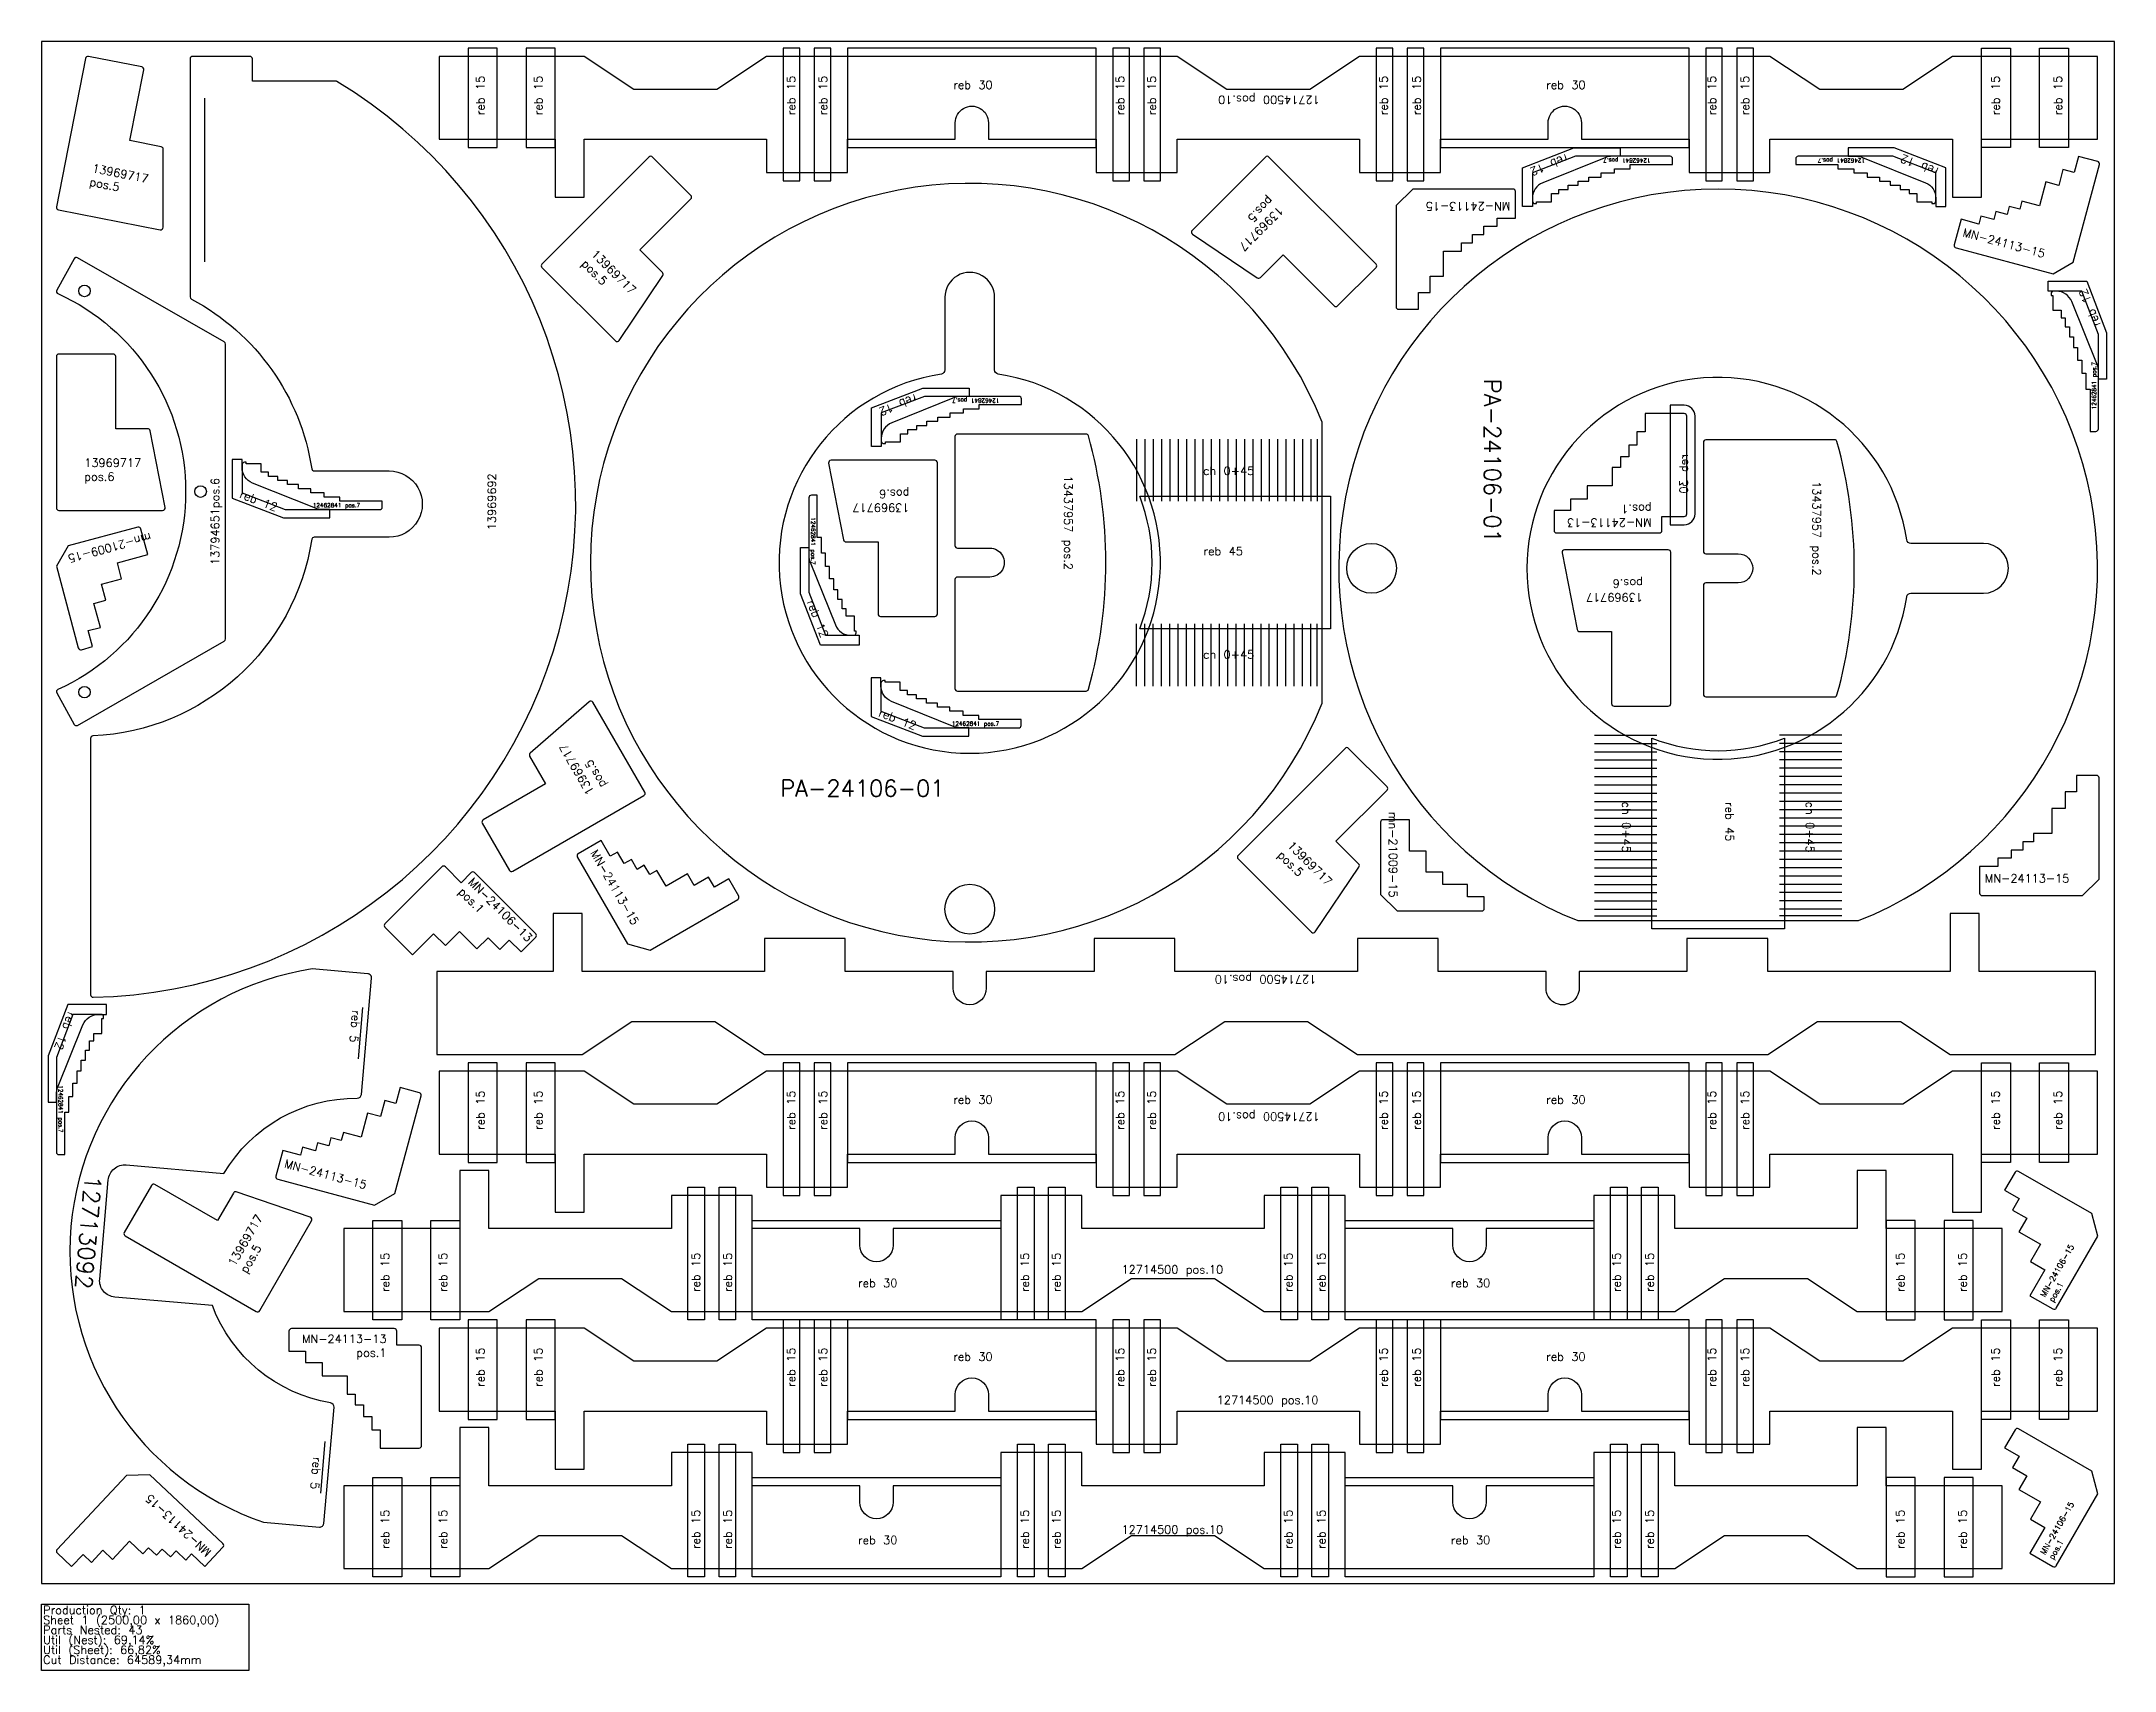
# Model space of a CAD drawing. Header units: millimetres. Extents: x 0 to 2500, y -105 to 1860.
import ezdxf

# ---------------------------------------------------------------- set-up
doc = ezdxf.new("R2010")
doc.units = ezdxf.units.MM
for name, color, linetype in [('12462841', 7, 'Continuous'), ('12714500', 7, 'Continuous'), ('13437957', 7, 'Continuous'), ('13794651', 7, 'Continuous'), ('13969692', 7, 'Continuous'), ('13969717', 7, 'Continuous'), ('Chanfro', 7, 'Continuous'), ('Des.', 7, 'Continuous'), ('MN-21009-15', 7, 'Continuous'), ('Mn-24106-13', 7, 'Continuous'), ('MN-24106-15', 7, 'Continuous'), ('MN-24112-13', 7, 'Continuous'), ('MN-24113-13', 7, 'Continuous'), ('PA-24106-01', 7, 'Continuous'), ('Rebaixo', 7, 'Continuous'), ('sheet', 24, 'Continuous'), ('Stats', 7, 'Continuous'), ('Texto', 7, 'Continuous')]:
    doc.layers.add(name, color=color, linetype=linetype)
doc.styles.get("Standard").update_dxf_attribs({"font": 'txt.shx'})

msp = doc.modelspace()

# ---------------------------------------------------------------- linework, layer by layer
at = {"layer": '12462841', "color": 1}
for points in [[(1967, 1711.5), (1967, 1718.5, 0.414214), (1964, 1721.5), (1850, 1721.5), (1798, 1701.5), (1798, 1667.5, 0.414214), (1801, 1664.5), (1803, 1664.5), (1803, 1666.5), (1821, 1666.5), (1821, 1676.5), (1830, 1676.5), (1830, 1681.5), (1841, 1681.5), (1841, 1686.5), (1853, 1686.5), (1853, 1691.5), (1866, 1691.5), (1866, 1696.5), (1881, 1696.5), (1881, 1701.5), (1897, 1701.5), (1897, 1706.5), (1916, 1706.5), (1916, 1711.5)], [(2470.5, 1389.7), (2477.5, 1389.7, 0.414214), (2480.5, 1392.7), (2480.5, 1506.7), (2460.5, 1558.7), (2426.5, 1558.7, 0.414214), (2423.5, 1555.7), (2423.5, 1553.7), (2425.5, 1553.7), (2425.5, 1535.7), (2435.5, 1535.7), (2435.5, 1526.7), (2440.5, 1526.7), (2440.5, 1515.7), (2445.5, 1515.7), (2445.5, 1503.7), (2450.5, 1503.7), (2450.5, 1490.7), (2455.5, 1490.7), (2455.5, 1475.7), (2460.5, 1475.7), (2460.5, 1459.7), (2465.5, 1459.7), (2465.5, 1440.7), (2470.5, 1440.7)], [(1181.8, 1421.9), (1181.8, 1428.9, 0.414214), (1178.8, 1431.9), (1064.8, 1431.9), (1012.8, 1411.9), (1012.8, 1377.9, 0.414214), (1015.8, 1374.9), (1017.8, 1374.9), (1017.8, 1376.9), (1035.8, 1376.9), (1035.8, 1386.9), (1044.8, 1386.9), (1044.8, 1391.9), (1055.8, 1391.9), (1055.8, 1396.9), (1067.8, 1396.9), (1067.8, 1401.9), (1080.8, 1401.9), (1080.8, 1406.9), (1095.8, 1406.9), (1095.8, 1411.9), (1111.8, 1411.9), (1111.8, 1416.9), (1130.8, 1416.9), (1130.8, 1421.9)], [(935.5, 1312.7), (928.5, 1312.7, 0.414214), (925.5, 1309.7), (925.5, 1195.7), (945.5, 1143.7), (979.5, 1143.7, 0.414214), (982.5, 1146.7), (982.5, 1148.7), (980.5, 1148.7), (980.5, 1166.7), (970.5, 1166.7), (970.5, 1175.7), (965.5, 1175.7), (965.5, 1186.7), (960.5, 1186.7), (960.5, 1198.7), (955.5, 1198.7), (955.5, 1211.7), (950.5, 1211.7), (950.5, 1226.7), (945.5, 1226.7), (945.5, 1242.7), (940.5, 1242.7), (940.5, 1261.7), (935.5, 1261.7)]]:
    msp.add_lwpolyline(points, format="xyb", close=True, dxfattribs=at)
at = {"layer": '12462841', "color": 3}
for points in [[(2115.5, 1711.5), (2166.5, 1711.5), (2166.5, 1706.5), (2185.5, 1706.5), (2185.5, 1701.5), (2201.5, 1701.5), (2201.5, 1696.5), (2216.5, 1696.5), (2216.5, 1691.5), (2229.5, 1691.5), (2229.5, 1686.5), (2241.5, 1686.5), (2241.5, 1681.5), (2252.5, 1681.5), (2252.5, 1676.5), (2261.5, 1676.5), (2261.5, 1666.5), (2279.5, 1666.5), (2279.5, 1664.5), (2281.5, 1664.5, 0.414214), (2284.5, 1667.5), (2284.5, 1701.5), (2232.5, 1721.5), (2118.5, 1721.5, 0.414214), (2115.5, 1718.5)], [(410.9, 1305.4), (359.9, 1305.4), (359.9, 1310.4), (340.9, 1310.4), (340.9, 1315.4), (324.9, 1315.4), (324.9, 1320.4), (309.9, 1320.4), (309.9, 1325.4), (296.9, 1325.4), (296.9, 1330.4), (284.9, 1330.4), (284.9, 1335.4), (273.9, 1335.4), (273.9, 1340.4), (264.9, 1340.4), (264.9, 1350.4), (246.9, 1350.4), (246.9, 1352.4), (244.9, 1352.4, 0.414214), (241.9, 1349.4), (241.9, 1315.4), (293.9, 1295.4), (407.9, 1295.4, 0.414214), (410.9, 1298.4)], [(1181.4, 1042), (1130.4, 1042), (1130.4, 1047), (1111.4, 1047), (1111.4, 1052), (1095.4, 1052), (1095.4, 1057), (1080.4, 1057), (1080.4, 1062), (1067.4, 1062), (1067.4, 1067), (1055.4, 1067), (1055.4, 1072), (1044.4, 1072), (1044.4, 1077), (1035.4, 1077), (1035.4, 1087), (1017.4, 1087), (1017.4, 1089), (1015.4, 1089, 0.414214), (1012.4, 1086), (1012.4, 1052), (1064.4, 1032), (1178.4, 1032, 0.414214), (1181.4, 1035)], [(28, 517.4), (28, 568.4), (33, 568.4), (33, 587.4), (38, 587.4), (38, 603.4), (43, 603.4), (43, 618.4), (48, 618.4), (48, 631.4), (53, 631.4), (53, 643.4), (58, 643.4), (58, 654.4), (63, 654.4), (63, 663.4), (73, 663.4), (73, 681.4), (75, 681.4), (75, 683.4, 0.414214), (72, 686.4), (38, 686.4), (18, 634.4), (18, 520.4, 0.414214), (21, 517.4)]]:
    msp.add_lwpolyline(points, format="xyb", close=True, dxfattribs=at)
at = {"layer": '12714500', "color": 6}
for points in [[(2339.5, 1672), (2339.5, 1742), (2479.5, 1742), (2479.5, 1842), (2304.5, 1842), (2244.5, 1802), (2144.5, 1802), (2084.5, 1842), (1589.5, 1842), (1529.5, 1802), (1429.5, 1802), (1369.5, 1842), (874.5, 1842), (814.5, 1802), (714.5, 1802), (654.5, 1842), (479.5, 1842), (479.5, 1742), (619.5, 1742), (619.5, 1672), (654.5, 1672), (654.5, 1742), (874.5, 1742), (874.5, 1702), (972, 1702), (972, 1742), (1102, 1742), (1102, 1762, -1.000006), (1142, 1762), (1142, 1742), (1272, 1742), (1272, 1702), (1369.5, 1702), (1369.5, 1742), (1589.5, 1742), (1589.5, 1702), (1687, 1702), (1687, 1742), (1817, 1742), (1817, 1762, -1.000006), (1857, 1762), (1857, 1742), (1987, 1742), (1987, 1702), (2084.5, 1702), (2084.5, 1742), (2304.5, 1742), (2304.5, 1672)], [(2339.5, 448), (2339.5, 518), (2479.5, 518), (2479.5, 618), (2304.5, 618), (2244.5, 578), (2144.5, 578), (2084.5, 618), (1589.5, 618), (1529.5, 578), (1429.5, 578), (1369.5, 618), (874.5, 618), (814.5, 578), (714.5, 578), (654.5, 618), (479.5, 618), (479.5, 518), (619.5, 518), (619.5, 448), (654.5, 448), (654.5, 518), (874.5, 518), (874.5, 478), (972, 478), (972, 518), (1102, 518), (1102, 538, -0.999994), (1142, 538), (1142, 518), (1272, 518), (1272, 478), (1369.5, 478), (1369.5, 518), (1589.5, 518), (1589.5, 478), (1687, 478), (1687, 518), (1817, 518), (1817, 538, -0.999994), (1857, 538), (1857, 518), (1987, 518), (1987, 478), (2084.5, 478), (2084.5, 518), (2304.5, 518), (2304.5, 448)], [(504.6, 498), (504.6, 428), (364.6, 428), (364.6, 328), (539.6, 328), (599.6, 368), (699.6, 368), (759.6, 328), (1254.6, 328), (1314.6, 368), (1414.6, 368), (1474.6, 328), (1969.6, 328), (2029.6, 368), (2129.6, 368), (2189.6, 328), (2364.6, 328), (2364.6, 428), (2224.6, 428), (2224.6, 498), (2189.6, 498), (2189.6, 428), (1969.6, 428), (1969.6, 468), (1872.1, 468), (1872.1, 428), (1742.1, 428), (1742.1, 408, -0.999994), (1702.1, 408), (1702.1, 428), (1572.1, 428), (1572.1, 468), (1474.6, 468), (1474.6, 428), (1254.6, 428), (1254.6, 468), (1157.1, 468), (1157.1, 428), (1027.1, 428), (1027.1, 408, -0.999994), (987.1, 408), (987.1, 428), (857.1, 428), (857.1, 468), (759.6, 468), (759.6, 428), (539.6, 428), (539.6, 498)], [(619.5, 138), (654.5, 138), (654.5, 208), (874.5, 208), (874.5, 168), (972, 168), (972, 208), (1102, 208), (1102, 228, -0.999999), (1142, 228), (1142, 208), (1272, 208), (1272, 168), (1369.5, 168), (1369.5, 208), (1589.5, 208), (1589.5, 168), (1687, 168), (1687, 208), (1817, 208), (1817, 228, -0.999999), (1857, 228), (1857, 208), (1987, 208), (1987, 168), (2084.5, 168), (2084.5, 208), (2304.5, 208), (2304.5, 138), (2339.5, 138), (2339.5, 208), (2479.5, 208), (2479.5, 308), (2304.5, 308), (2244.5, 268), (2144.5, 268), (2084.5, 308), (1589.5, 308), (1529.5, 268), (1429.5, 268), (1369.5, 308), (874.5, 308), (814.5, 268), (714.5, 268), (654.5, 308), (479.5, 308), (479.5, 208), (619.5, 208)], [(504.6, 188), (504.6, 118), (364.6, 118), (364.6, 18), (539.6, 18), (599.6, 58), (699.6, 58), (759.6, 18), (1254.6, 18), (1314.6, 58), (1414.6, 58), (1474.6, 18), (1969.6, 18), (2029.6, 58), (2129.6, 58), (2189.6, 18), (2364.6, 18), (2364.6, 118), (2224.6, 118), (2224.6, 188), (2189.6, 188), (2189.6, 118), (1969.6, 118), (1969.6, 158), (1872.1, 158), (1872.1, 118), (1742.1, 118), (1742.1, 98, -0.999989), (1702.1, 98), (1702.1, 118), (1572.1, 118), (1572.1, 158), (1474.6, 158), (1474.6, 118), (1254.6, 118), (1254.6, 158), (1157.1, 158), (1157.1, 118), (1027.1, 118), (1027.1, 98, -0.999989), (987.1, 98), (987.1, 118), (857.1, 118), (857.1, 158), (759.6, 158), (759.6, 118), (539.6, 118), (539.6, 188)]]:
    msp.add_lwpolyline(points, format="xyb", close=True, dxfattribs=at)
at = {"layer": '12714500', "color": 2}
msp.add_lwpolyline([(2336.9, 808), (2301.9, 808), (2301.9, 738), (2081.9, 738), (2081.9, 778), (1984.4, 778), (1984.4, 738), (1854.4, 738), (1854.4, 718, -1.000008), (1814.4, 718), (1814.4, 738), (1684.4, 738), (1684.4, 778), (1586.9, 778), (1586.9, 738), (1366.9, 738), (1366.9, 778), (1269.4, 778), (1269.4, 738), (1139.4, 738), (1139.4, 718, -0.999992), (1099.4, 718), (1099.4, 738), (969.4, 738), (969.4, 778), (871.9, 778), (871.9, 738), (651.9, 738), (651.9, 808), (616.9, 808), (616.9, 738), (476.9, 738), (476.9, 638), (651.9, 638), (711.9, 678), (811.9, 678), (871.9, 638), (1366.9, 638), (1426.9, 678), (1526.9, 678), (1586.9, 638), (2081.9, 638), (2141.9, 678), (2241.9, 678), (2301.9, 638), (2476.9, 638), (2476.9, 738), (2336.9, 738)], format="xyb", close=True, dxfattribs=at)
at = {"layer": '13437957', "color": 2}
for points in [[(1259.8, 1076.4, 0.336781), (1262.7, 1078.6, 0.136538), (1262.7, 1384.2, 0.336781), (1259.8, 1386.4), (1104.6, 1386.4, 0.414214), (1101.6, 1383.4), (1101.6, 1251.9, 0.414214), (1104.6, 1248.9), (1143.6, 1248.9, -1.000009), (1143.6, 1213.9), (1104.6, 1213.9, 0.414214), (1101.6, 1210.9), (1101.6, 1079.4, 0.414214), (1104.6, 1076.4)], [(2162.4, 1069.5, 0.336781), (2165.3, 1071.7, 0.136538), (2165.3, 1377.3, 0.336781), (2162.4, 1379.5), (2007.2, 1379.5, 0.414214), (2004.2, 1376.5), (2004.2, 1245, 0.414214), (2007.2, 1242), (2046.2, 1242, -0.99999), (2046.2, 1207), (2007.2, 1207, 0.414214), (2004.2, 1204), (2004.2, 1072.5, 0.414214), (2007.2, 1069.5)]]:
    msp.add_lwpolyline(points, format="xyb", close=True, dxfattribs=at)
at = {"layer": '13794651', "color": 2}
msp.add_lwpolyline([(43.5, 1035.1), (220.4, 1136.7, 0.268506), (221.9, 1139.3), (221.9, 1494.9, 0.268506), (220.4, 1497.5), (43.5, 1599.1, 0.418745), (39.4, 1597.9), (18.4, 1560, 0.438316), (19.8, 1555.8, -0.645425), (19.8, 1078.3, 0.438316), (18.4, 1074.2), (39.4, 1036.3, 0.418745)], format="xyb", close=True, dxfattribs=at)
for centre in [(51.9, 1559.1), (191.9, 1317.1), (51.9, 1075.1)]:
    msp.add_circle(centre, 7, dxfattribs=at)
at = {"layer": '13969692', "color": 2}
msp.add_lwpolyline([(179.3, 1551.8, 0.277174), (180.9, 1549.2, -0.236521), (326, 1344.5, 0.370211), (329, 1342), (419.3, 1342, -1.000003), (419.3, 1262), (329, 1262, 0.370211), (326, 1259.5, -0.357203), (62.1, 1022.3, 0.400818), (59.3, 1019.3), (59.3, 710.1, 0.420661), (62.3, 707.1, 0.751221), (356.4, 1811.6, 0.136464), (354.9, 1812), (254.3, 1812), (254.3, 1839, 0.414214), (251.3, 1842), (182.3, 1842, 0.414214), (179.3, 1839)], format="xyb", close=True, dxfattribs=at)
at = {"layer": '13969717', "color": 2}
for points in [[(144.4, 1733), (106.6, 1740.5), (123.3, 1825.8, 0.414214), (120.9, 1829.3), (56.7, 1841.9, 0.414214), (53.1, 1839.6), (18.1, 1660.5, 0.414214), (20.4, 1657), (143.2, 1632.9, 0.472071), (146.8, 1635.8), (146.8, 1730.1, 0.35863)], [(748.9, 1581.3), (721.7, 1608.5), (783.2, 1670, 0.414214), (783.2, 1674.3), (736.9, 1720.6, 0.414214), (732.6, 1720.6), (603.6, 1591.5, 0.414214), (603.6, 1587.3), (692.1, 1498.8, 0.472071), (696.7, 1499.3), (749.3, 1577.5, 0.35863)], [(1470, 1575.3), (1497.3, 1602.5), (1558.8, 1541, 0.414214), (1563, 1541), (1609.4, 1587.3, 0.414214), (1609.4, 1591.5), (1480.3, 1720.6, 0.414214), (1476.1, 1720.6), (1387.6, 1632.1, 0.472071), (1388, 1627.5), (1466.2, 1574.9, 0.35863)], [(128, 1392.9), (89.5, 1392.9), (89.5, 1479.9, 0.414214), (86.5, 1482.9), (21, 1482.9, 0.414214), (18, 1479.9), (18, 1297.4, 0.414214), (21, 1294.4), (146.1, 1294.4, 0.472071), (149.1, 1298), (131, 1390.5, 0.35863)], [(970.3, 1256.4), (1008.9, 1256.4), (1008.9, 1169.4, 0.414214), (1011.9, 1166.4), (1077.4, 1166.4, 0.414214), (1080.4, 1169.4), (1080.4, 1351.9, 0.414214), (1077.4, 1354.9), (952.2, 1354.9, 0.472071), (949.3, 1351.3), (967.4, 1258.8, 0.35863)], [(1854.8, 1148.3), (1893.4, 1148.3), (1893.4, 1061.3, 0.414214), (1896.4, 1058.3), (1961.9, 1058.3, 0.414214), (1964.9, 1061.3), (1964.9, 1243.8, 0.414214), (1961.9, 1246.8), (1836.7, 1246.8, 0.472071), (1833.8, 1243.2), (1851.9, 1150.7, 0.35863)], [(588.7, 997.9), (608, 964.6), (532.7, 921.1, 0.414214), (531.6, 917), (564.3, 860.2, 0.414214), (568.4, 859.1), (726.5, 950.4, 0.414214), (727.6, 954.5), (665, 1062.9, 0.472071), (660.4, 1063.6), (589.4, 1001.7, 0.35863)], [(1588.4, 868), (1561.1, 895.3), (1622.7, 956.8, 0.414214), (1622.7, 961), (1576.4, 1007.3, 0.414214), (1572.1, 1007.3), (1443.1, 878.3, 0.414214), (1443.1, 874.1), (1531.6, 785.6, 0.472071), (1536.2, 786), (1588.8, 864.2, 0.35863)], [(231.4, 471), (212.1, 437.7), (136.8, 481.2, 0.414214), (132.7, 480.1), (99.9, 423.4, 0.414214), (101, 419.3), (259.1, 328, 0.414214), (263.2, 329.1), (325.7, 437.5, 0.472071), (324.1, 441.8), (234.9, 472.4, 0.35863)]]:
    msp.add_lwpolyline(points, format="xyb", close=True, dxfattribs=at)
at = {"layer": 'Chanfro', "color": 3}
for p, q in [((1320.7, 1380.4), (1320.7, 1305.4)), ((1330.7, 1380.4), (1330.7, 1305.4)), ((1340.7, 1380.4), (1340.7, 1305.4)), ((1350.7, 1380.4), (1350.7, 1305.4)), ((1360.7, 1380.4), (1360.7, 1305.4)), ((1370.7, 1380.4), (1370.7, 1305.4)), ((1380.7, 1380.4), (1380.7, 1305.4)), ((1390.7, 1380.4), (1390.7, 1305.4)), ((1400.7, 1380.4), (1400.7, 1305.4)), ((1410.7, 1380.4), (1410.7, 1305.4)), ((1420.7, 1380.4), (1420.7, 1305.4)), ((1430.7, 1380.4), (1430.7, 1305.4)), ((1440.7, 1380.4), (1440.7, 1305.4)), ((1450.7, 1380.4), (1450.7, 1305.4)), ((1460.7, 1380.4), (1460.7, 1305.4)), ((1470.7, 1380.4), (1470.7, 1305.4)), ((1480.7, 1380.4), (1480.7, 1305.4)), ((1490.7, 1380.4), (1490.7, 1305.4)), ((1500.7, 1380.4), (1500.7, 1305.4)), ((1510.7, 1380.4), (1510.7, 1305.4)), ((1520.7, 1380.4), (1520.7, 1305.4)), ((1530.7, 1380.4), (1530.7, 1305.4)), ((1538.5, 1380.4), (1538.5, 1305.4)), ((1320.7, 1082.4), (1320.7, 1157.4)), ((1330.7, 1082.4), (1330.7, 1157.4)), ((1340.7, 1082.4), (1340.7, 1157.4)), ((1350.7, 1082.4), (1350.7, 1157.4)), ((1360.7, 1082.4), (1360.7, 1157.4)), ((1370.7, 1082.4), (1370.7, 1157.4)), ((1380.7, 1082.4), (1380.7, 1157.4)), ((1390.7, 1082.4), (1390.7, 1157.4)), ((1400.7, 1082.4), (1400.7, 1157.4)), ((1410.7, 1082.4), (1410.7, 1157.4)), ((1420.7, 1082.4), (1420.7, 1157.4)), ((1430.7, 1082.4), (1430.7, 1157.4)), ((1440.7, 1082.4), (1440.7, 1157.4)), ((1450.7, 1082.4), (1450.7, 1157.4)), ((1460.7, 1082.4), (1460.7, 1157.4)), ((1470.7, 1082.4), (1470.7, 1157.4)), ((1480.7, 1082.4), (1480.7, 1157.4)), ((1490.7, 1082.4), (1490.7, 1157.4)), ((1500.7, 1082.4), (1500.7, 1157.4)), ((1510.7, 1082.4), (1510.7, 1157.4)), ((1520.7, 1082.4), (1520.7, 1157.4)), ((1530.7, 1082.4), (1530.7, 1157.4)), ((1538.5, 1082.4), (1538.5, 1157.4)), ((1873, 1023.3), (1948, 1023.3)), ((1873, 1013.3), (1948, 1013.3)), ((1873, 1003.3), (1948, 1003.3)), ((2171, 1023.3), (2096, 1023.3)), ((2171, 1013.3), (2096, 1013.3)), ((2171, 1003.3), (2096, 1003.3)), ((1873, 993.3), (1948, 993.3)), ((1873, 983.3), (1948, 983.3)), ((2171, 993.3), (2096, 993.3)), ((2171, 983.3), (2096, 983.3)), ((1873, 973.3), (1948, 973.3)), ((1873, 963.3), (1948, 963.3)), ((1873, 953.3), (1948, 953.3)), ((2171, 973.3), (2096, 973.3)), ((2171, 963.3), (2096, 963.3)), ((2171, 953.3), (2096, 953.3)), ((1873, 943.3), (1948, 943.3)), ((1873, 933.3), (1948, 933.3)), ((2171, 943.3), (2096, 943.3)), ((2171, 933.3), (2096, 933.3)), ((1873, 923.3), (1948, 923.3)), ((1873, 913.3), (1948, 913.3)), ((1873, 903.3), (1948, 903.3)), ((2171, 923.3), (2096, 923.3)), ((2171, 913.3), (2096, 913.3)), ((2171, 903.3), (2096, 903.3)), ((1873, 893.3), (1948, 893.3)), ((1873, 883.3), (1948, 883.3)), ((2171, 893.3), (2096, 893.3)), ((2171, 883.3), (2096, 883.3)), ((1873, 873.3), (1948, 873.3)), ((1873, 863.3), (1948, 863.3)), ((1873, 853.3), (1948, 853.3)), ((2171, 873.3), (2096, 873.3)), ((2171, 863.3), (2096, 863.3)), ((2171, 853.3), (2096, 853.3)), ((1873, 843.3), (1948, 843.3)), ((1873, 833.3), (1948, 833.3)), ((2171, 843.3), (2096, 843.3)), ((2171, 833.3), (2096, 833.3)), ((1873, 823.3), (1948, 823.3)), ((1873, 813.3), (1948, 813.3)), ((1873, 805.5), (1948, 805.5)), ((2171, 823.3), (2096, 823.3)), ((2171, 813.3), (2096, 813.3)), ((2171, 805.5), (2096, 805.5))]:
    msp.add_line(p, q, dxfattribs=at)
at = {"layer": 'Des.', "color": 2}
msp.add_lwpolyline([(352.8, 212.6, 0.391251), (348.6, 217.9, -0.267247), (206.1, 335.2), (88.4, 345.5, -0.414214), (70.2, 367.2), (80.6, 486.7, -0.414214), (102.3, 504.9), (220, 494.6, -0.267247), (380.8, 585.4, 0.391251), (385.8, 589.9), (398.1, 730, 0.414214), (393.5, 735.4), (326.3, 741.3, 0.783695), (267.9, 73.8), (335.1, 68, 0.414214), (340.5, 72.5)], format="xyb", close=True, dxfattribs=at)
at = {"layer": 'MN-21009-15', "color": 2}
for points in [[(91.5, 1231.1), (128.2, 1241), (119.9, 1271.9, 0.414214), (116.2, 1274), (32.2, 1251.5), (18, 1227), (44.4, 1128.4, 0.414214), (48.1, 1126.3), (61.6, 1130), (56.5, 1149.3), (71, 1153.2), (63.2, 1182.1), (77.7, 1186), (72.5, 1205.3), (96.6, 1211.8)], [(1649.9, 883.2), (1649.9, 921.2), (1617.9, 921.2, 0.414214), (1614.9, 918.2), (1614.9, 831.2), (1634.9, 811.2), (1736.9, 811.2, 0.414214), (1739.9, 814.2), (1739.9, 828.2), (1719.9, 828.2), (1719.9, 843.2), (1689.9, 843.2), (1689.9, 858.2), (1669.9, 858.2), (1669.9, 883.2)]]:
    msp.add_lwpolyline(points, format="xyb", close=True, dxfattribs=at)
at = {"layer": 'Mn-24106-13', "color": 2}
msp.add_lwpolyline([(596, 779.6, 0.414214), (596, 783.8), (522.4, 857.4, 0.414214), (518.2, 857.4), (506.1, 845.3), (487.1, 864.4, 0.414214), (482.8, 864.4), (414.2, 795.8, 0.414214), (414.2, 791.6), (447.5, 758.4), (472.9, 783.8), (487.1, 769.7), (504, 786.6), (525.2, 765.4), (538.7, 778.9), (552.8, 764.7), (564.1, 776), (578.3, 761.9)], format="xyb", close=True, dxfattribs=at)
at = {"layer": 'MN-24106-15', "color": 2}
for points in [[(2479.8, 418.8), (2472.5, 446.1), (2384.1, 497.1, 0.414214), (2380, 496), (2367.5, 474.4), (2384.9, 464.4), (2376.9, 450.5), (2394.2, 440.5), (2384.7, 424.1), (2410.7, 409.1), (2398.7, 388.3), (2416, 378.3), (2398, 347.1), (2425.7, 331.1, 0.414214), (2429.8, 332.2)], [(2479.8, 108.2), (2472.5, 135.5), (2384.1, 186.5, 0.414214), (2380, 185.4), (2367.5, 163.7), (2384.9, 153.7), (2376.9, 139.9), (2394.2, 129.9), (2384.7, 113.4), (2410.7, 98.4), (2398.7, 77.6), (2416, 67.6), (2398, 36.5), (2425.7, 20.5, 0.414214), (2429.8, 21.5)]]:
    msp.add_lwpolyline(points, format="xyb", close=True, dxfattribs=at)
at = {"layer": 'MN-24112-13', "color": 32}
msp.add_lwpolyline([(1984.1, 1290.1), (1984.1, 1408.1, 0.414214), (1981.1, 1411.1), (1934.1, 1411.1), (1934.1, 1389.1), (1924.1, 1389.1), (1924.1, 1373.1), (1914.1, 1373.1), (1914.1, 1359.1), (1904.1, 1359.1), (1904.1, 1346.1), (1894.1, 1346.1), (1894.1, 1324.1), (1864.1, 1324.1), (1864.1, 1308.1), (1844.1, 1308.1), (1844.1, 1294.1), (1824.1, 1294.1), (1824.1, 1270.1, 0.414214), (1827.1, 1267.1), (1951.1, 1267.1, 0.414214), (1954.1, 1270.1), (1954.1, 1287.1), (1981.1, 1287.1, 0.414214)], format="xyb", close=True, dxfattribs=at)
at = {"layer": 'MN-24112-13', "color": 231}
msp.add_lwpolyline([(458.5, 284.4, 0.414214), (455.5, 287.4), (428.5, 287.4), (428.5, 304.4, 0.414214), (425.5, 307.4), (301.5, 307.4, 0.414214), (298.5, 304.4), (298.5, 280.4), (318.5, 280.4), (318.5, 266.4), (338.5, 266.4), (338.5, 250.4), (368.5, 250.4), (368.5, 228.4), (378.5, 228.4), (378.5, 215.4), (388.5, 215.4), (388.5, 201.4), (398.5, 201.4), (398.5, 185.4), (408.5, 185.4), (408.5, 163.4), (455.5, 163.4, 0.414214), (458.5, 166.4)], format="xyb", close=True, dxfattribs=at)
at = {"layer": 'MN-24113-13', "color": 2}
for points in [[(2425.8, 1579.6), (2450.3, 1593.7), (2481.8, 1711.5, 0.414214), (2479.7, 1715.2), (2456.5, 1721.4), (2451.4, 1702.1), (2437.8, 1705.7), (2432.7, 1686.4), (2417.2, 1690.6), (2409.4, 1661.6), (2388.2, 1667.3), (2385.6, 1657.6), (2373.1, 1661), (2370.5, 1651.3), (2356.9, 1654.9), (2354.4, 1645.3), (2338.9, 1649.4), (2336.3, 1639.8), (2315.1, 1645.5), (2306.8, 1614.5, 0.414214), (2308.9, 1610.9)], [(1653.6, 1682), (1633.6, 1662), (1633.6, 1540, 0.414214), (1636.6, 1537), (1660.6, 1537), (1660.6, 1557), (1674.6, 1557), (1674.6, 1577), (1690.6, 1577), (1690.6, 1607), (1712.6, 1607), (1712.6, 1617), (1725.6, 1617), (1725.6, 1627), (1739.6, 1627), (1739.6, 1637), (1755.6, 1637), (1755.6, 1647), (1777.6, 1647), (1777.6, 1679, 0.414214), (1774.6, 1682)], [(2461.3, 829.7), (2481.3, 849.7), (2481.3, 971.7, 0.414214), (2478.3, 974.7), (2454.3, 974.7), (2454.3, 954.7), (2440.3, 954.7), (2440.3, 934.7), (2424.3, 934.7), (2424.3, 904.7), (2402.3, 904.7), (2402.3, 894.7), (2389.3, 894.7), (2389.3, 884.7), (2375.3, 884.7), (2375.3, 874.7), (2359.3, 874.7), (2359.3, 864.7), (2337.3, 864.7), (2337.3, 832.7, 0.414214), (2340.3, 829.7)], [(706.7, 771.5), (734, 764.1), (839.7, 825.1, 0.414214), (840.8, 829.2), (828.8, 850), (811.5, 840), (804.5, 852.1), (787.2, 842.1), (779.2, 856), (753.2, 841), (742.2, 860.1), (733.5, 855.1), (727, 866.3), (718.4, 861.3), (711.4, 873.4), (702.7, 868.4), (694.7, 882.3), (686, 877.3), (675, 896.3), (647.3, 880.3, 0.414214), (646.2, 876.3)], [(401.8, 456.3), (426.3, 470.4), (457.9, 588.2, 0.414214), (455.7, 591.9), (432.6, 598.1), (427.4, 578.8), (413.9, 582.4), (408.7, 563.1), (393.2, 567.3), (385.5, 538.3), (364.2, 544), (361.6, 534.3), (349.1, 537.7), (346.5, 528), (332.9, 531.6), (330.4, 522), (314.9, 526.1), (312.3, 516.5), (291.1, 522.2), (282.8, 491.2, 0.414214), (284.9, 487.6)], [(130.7, 131), (102.4, 130.1), (18.8, 41.2, 0.414214), (19, 37), (36.4, 20.5), (50.1, 35.1), (60.3, 25.5), (74, 40.1), (85.7, 29.1), (106.2, 51), (122.3, 35.9), (129.1, 43.2), (138.6, 34.3), (145.4, 41.6), (155.6, 32), (162.5, 39.3), (174.2, 28.3), (181, 35.6), (197, 20.5), (218.9, 43.8, 0.414214), (218.8, 48.1)]]:
    msp.add_lwpolyline(points, format="xyb", close=True, dxfattribs=at)
at = {"layer": 'PA-24106-01', "color": 3}
for points in [[(1544.5, 1400.7, 5.210935), (1544.5, 1062)], [(2191.3, 799.5, 5.210935), (1852.6, 799.5)], [(1153.7, 1458.8, -0.371076), (1149.5, 1463.8), (1149.5, 1551.4, 1.000008), (1089.5, 1551.4), (1089.5, 1463.8, -0.371076), (1085.2, 1458.8, 13.353686)], [(2249.4, 1190.2, -0.371076), (2254.4, 1194.5), (2342, 1194.5, 0.999997), (2342, 1254.5), (2254.4, 1254.5, -0.371076), (2249.4, 1258.8, 13.353686)]]:
    msp.add_lwpolyline(points, format="xyb", close=True, dxfattribs=at)
for centre in [(1604, 1224.5), (1119.5, 813.4)]:
    msp.add_circle(centre, 30, dxfattribs=at)
at = {"layer": 'Rebaixo', "color": 2}
for p, q in [((197, 1594.2), (197, 1791.6)), ((382.2, 632.7), (387.6, 694.7)), ((341.8, 171.1), (336.4, 109.1))]:
    msp.add_line(p, q, dxfattribs=at)
at = {"layer": 'Rebaixo', "color": 6}
for points in [[(514.5, 1732), (549.5, 1732), (549.5, 1852), (514.5, 1852)], [(914.5, 1852), (894.5, 1852), (894.5, 1692), (914.5, 1692)], [(932, 1692), (952, 1692), (952, 1852), (932, 1852)], [(972, 1732), (1272, 1732), (1272, 1852), (972, 1852)], [(1312, 1852), (1292, 1852), (1292, 1692), (1312, 1692)], [(1349.5, 1852), (1329.5, 1852), (1329.5, 1692), (1349.5, 1692)], [(1609.5, 1692), (1629.5, 1692), (1629.5, 1852), (1609.5, 1852)], [(1647, 1692), (1667, 1692), (1667, 1852), (1647, 1852)], [(1687, 1732), (1987, 1732), (1987, 1852), (1687, 1852)], [(2027, 1852), (2007, 1852), (2007, 1692), (2027, 1692)], [(2044.5, 1692), (2064.5, 1692), (2064.5, 1852), (2044.5, 1852)], [(2374.5, 1732), (2339.5, 1732), (2339.5, 1852), (2374.5, 1852)], [(2409.5, 1852), (2444.5, 1852), (2444.5, 1732), (2409.5, 1732)], [(514.5, 508), (549.5, 508), (549.5, 628), (514.5, 628)], [(914.5, 628), (894.5, 628), (894.5, 468), (914.5, 468)], [(932, 468), (952, 468), (952, 628), (932, 628)], [(972, 508), (1272, 508), (1272, 628), (972, 628)], [(1312, 628), (1292, 628), (1292, 468), (1312, 468)], [(1349.5, 628), (1329.5, 628), (1329.5, 468), (1349.5, 468)], [(1609.5, 468), (1629.5, 468), (1629.5, 628), (1609.5, 628)], [(1647, 468), (1667, 468), (1667, 628), (1647, 628)], [(1687, 508), (1987, 508), (1987, 628), (1687, 628)], [(2027, 628), (2007, 628), (2007, 468), (2027, 468)], [(2044.5, 468), (2064.5, 468), (2064.5, 628), (2044.5, 628)], [(2374.5, 508), (2339.5, 508), (2339.5, 628), (2374.5, 628)], [(2409.5, 628), (2444.5, 628), (2444.5, 508), (2409.5, 508)], [(799.6, 318), (779.6, 318), (779.6, 478), (799.6, 478)], [(817.1, 478), (837.1, 478), (837.1, 318), (817.1, 318)], [(1197.1, 318), (1177.1, 318), (1177.1, 478), (1197.1, 478)], [(1234.6, 318), (1214.6, 318), (1214.6, 478), (1234.6, 478)], [(1494.6, 478), (1514.6, 478), (1514.6, 318), (1494.6, 318)], [(1532.1, 478), (1552.1, 478), (1552.1, 318), (1532.1, 318)], [(1912.1, 318), (1892.1, 318), (1892.1, 478), (1912.1, 478)], [(1929.6, 478), (1949.6, 478), (1949.6, 318), (1929.6, 318)], [(399.6, 438), (434.6, 438), (434.6, 318), (399.6, 318)], [(857.1, 438), (1157.1, 438), (1157.1, 318), (857.1, 318)], [(1572.1, 438), (1872.1, 438), (1872.1, 318), (1572.1, 318)], [(2259.6, 438), (2224.6, 438), (2224.6, 318), (2259.6, 318)], [(2294.6, 318), (2329.6, 318), (2329.6, 438), (2294.6, 438)], [(514.5, 198), (549.5, 198), (549.5, 318), (514.5, 318)], [(914.5, 318), (894.5, 318), (894.5, 158), (914.5, 158)], [(932, 158), (952, 158), (952, 318), (932, 318)], [(972, 198), (1272, 198), (1272, 318), (972, 318)], [(1312, 318), (1292, 318), (1292, 158), (1312, 158)], [(1349.5, 318), (1329.5, 318), (1329.5, 158), (1349.5, 158)], [(1609.5, 158), (1629.5, 158), (1629.5, 318), (1609.5, 318)], [(1647, 158), (1667, 158), (1667, 318), (1647, 318)], [(1687, 198), (1987, 198), (1987, 318), (1687, 318)], [(2027, 318), (2007, 318), (2007, 158), (2027, 158)], [(2044.5, 158), (2064.5, 158), (2064.5, 318), (2044.5, 318)], [(2374.5, 198), (2339.5, 198), (2339.5, 318), (2374.5, 318)], [(2409.5, 318), (2444.5, 318), (2444.5, 198), (2409.5, 198)], [(799.6, 8), (779.6, 8), (779.6, 168), (799.6, 168)], [(817.1, 168), (837.1, 168), (837.1, 8), (817.1, 8)], [(1197.1, 8), (1177.1, 8), (1177.1, 168), (1197.1, 168)], [(1234.6, 8), (1214.6, 8), (1214.6, 168), (1234.6, 168)], [(1494.6, 168), (1514.6, 168), (1514.6, 8), (1494.6, 8)], [(1532.1, 168), (1552.1, 168), (1552.1, 8), (1532.1, 8)], [(1912.1, 8), (1892.1, 8), (1892.1, 168), (1912.1, 168)], [(1929.6, 168), (1949.6, 168), (1949.6, 8), (1929.6, 8)], [(399.6, 128), (434.6, 128), (434.6, 8), (399.6, 8)], [(857.1, 128), (1157.1, 128), (1157.1, 8), (857.1, 8)], [(1572.1, 128), (1872.1, 128), (1872.1, 8), (1572.1, 8)], [(2259.6, 128), (2224.6, 128), (2224.6, 8), (2259.6, 8)], [(2294.6, 8), (2329.6, 8), (2329.6, 128), (2294.6, 128)]]:
    msp.add_lwpolyline(points, close=True, dxfattribs=at)
for points in [[(619.5, 1842), (619.5, 1852), (584.5, 1852), (584.5, 1732), (619.5, 1732), (619.5, 1842)], [(619.5, 618), (619.5, 628), (584.5, 628), (584.5, 508), (619.5, 508), (619.5, 618)], [(504.6, 328), (504.6, 318), (469.6, 318), (469.6, 438), (504.6, 438), (504.6, 328)], [(619.5, 308), (619.5, 318), (584.5, 318), (584.5, 198), (619.5, 198), (619.5, 308)], [(504.6, 18), (504.6, 8), (469.6, 8), (469.6, 128), (504.6, 128), (504.6, 18)]]:
    msp.add_lwpolyline(points, dxfattribs=at)
at = {"layer": 'Rebaixo', "color": 1}
for points in [[(1810.5, 1689.5, 0.306166), (1798, 1671), (1798, 1661), (1786, 1661), (1786, 1707.6), (1848.1, 1731.5), (1903.9, 1731.5), (1903.9, 1721.5), (1893.9, 1721.5, 0.095887), (1886.4, 1720)], [(2448.5, 1546.2, 0.306166), (2430, 1558.7), (2420, 1558.7), (2420, 1570.7), (2466.6, 1570.7), (2490.5, 1508.5), (2490.5, 1452.8), (2480.5, 1452.8), (2480.5, 1462.8, 0.095887), (2479.1, 1470.3)], [(1025.3, 1400, 0.306166), (1012.8, 1381.4), (1012.8, 1371.4), (1000.8, 1371.4), (1000.8, 1418), (1062.9, 1441.9), (1118.7, 1441.9), (1118.7, 1431.9), (1108.7, 1431.9, 0.095887), (1101.2, 1430.5)], [(957.4, 1156.2, 0.306166), (976, 1143.7), (986, 1143.7), (986, 1131.7), (939.4, 1131.7), (915.5, 1193.8), (915.5, 1249.5), (925.5, 1249.5), (925.5, 1239.5, 0.095887), (926.9, 1232.1)]]:
    msp.add_lwpolyline(points, format="xyb", close=True, dxfattribs=at)
at = {"layer": 'Rebaixo', "color": 3}
for points in [[(2272, 1689.5, -0.306166), (2284.5, 1671), (2284.5, 1661), (2296.5, 1661), (2296.5, 1707.6), (2234.4, 1731.5), (2178.6, 1731.5), (2178.6, 1721.5), (2188.6, 1721.5, -0.095887), (2196.1, 1720)], [(254.4, 1327.4, -0.306166), (241.9, 1345.9), (241.9, 1355.9), (229.9, 1355.9), (229.9, 1309.3), (292, 1285.4), (347.8, 1285.4), (347.8, 1295.4), (337.8, 1295.4, -0.095887), (330.3, 1296.9)], [(1324.4, 1151.4, 0.188262), (1324.4, 1311.4), (1554.5, 1311.4), (1554.5, 1151.4)], [(1024.9, 1064, -0.306166), (1012.4, 1082.5), (1012.4, 1092.5), (1000.4, 1092.5), (1000.4, 1045.9), (1062.5, 1022), (1118.2, 1022), (1118.2, 1032), (1108.2, 1032, -0.095887), (1100.8, 1033.4)], [(1942, 1019.6, 0.188262), (2102, 1019.6), (2102, 789.5), (1942, 789.5)], [(50, 673.9, -0.306166), (68.5, 686.4), (78.5, 686.4), (78.5, 698.4), (31.9, 698.4), (8, 636.3), (8, 580.5), (18, 580.5), (18, 590.5, -0.095887), (19.4, 598)]]:
    msp.add_lwpolyline(points, format="xyb", close=True, dxfattribs=at)
at = {"layer": 'Rebaixo', "color": 32}
msp.add_lwpolyline([(1964.1, 1277.1), (1981.1, 1277.1, 0.414214), (1994.1, 1290.1), (1994.1, 1408.1, 0.414214), (1981.1, 1421.1), (1964.1, 1421.1)], format="xyb", close=True, dxfattribs=at)
at = {"layer": 'sheet', "color": 7}
msp.add_lwpolyline([(0, 0), (2500, 0), (2500, 1860), (0, 1860)], close=True, dxfattribs=at)
at = {"layer": 'Stats', "color": 151}
msp.add_lwpolyline([(0, -25), (250, -25), (250, -105), (0, -105), (0, -25)], close=True, dxfattribs=at)

# ---------------------------------------------------------------- texts
at = {"layer": 'Chanfro', "color": 3, "char_height": 10}
for insert, attachment_point in [((1400.8, 1347.1), 1), ((1400.8, 1115.6), 7)]:
    msp.add_mtext_dynamic_manual_height_columns('ch 0+45', width=90.617, gutter_width=12.5, heights=[0], dxfattribs=dict(at, insert=insert, attachment_point=attachment_point))
at = {"layer": 'Chanfro', "color": 3, "char_height": 10, "rotation": 270}
for insert, attachment_point in [((1906.2, 943.1), 7), ((2137.7, 943.1), 1)]:
    msp.add_mtext_dynamic_manual_height_columns('ch 0+45', width=90.617, gutter_width=12.5, heights=[0], dxfattribs=dict(at, insert=insert, attachment_point=attachment_point))
at = {"layer": 'Rebaixo', "color": 6, "char_height": 10, "rotation": 90}
for insert, attachment_point in [((524.3, 1771), 1), ((594.1, 1771), 1), ((899.1, 1771), 1), ((937.4, 1771), 1), ((1295.7, 1771), 1), ((1333.9, 1771), 1), ((1613.5, 1771), 1), ((1653.4, 1771), 1), ((2009.4, 1771), 1), ((2049.3, 1771), 1), ((2351.5, 1771), 1), ((2426.7, 1771), 1), ((524.3, 547), 1), ((594.1, 547), 1), ((899.1, 547), 1), ((937.4, 547), 1), ((1295.7, 547), 1), ((1333.9, 547), 1), ((1613.5, 547), 1), ((1653.4, 547), 1), ((2009.4, 547), 1), ((2049.3, 547), 1), ((2351.5, 547), 1), ((2426.7, 547), 1), ((409.4, 399), 3), ((479.2, 399), 3), ((784.2, 399), 3), ((822.6, 399), 3), ((1180.9, 399), 3), ((1219, 399), 3), ((1498.6, 399), 3), ((1538.5, 399), 3), ((1894.5, 399), 3), ((1934.4, 399), 3), ((2236.6, 399), 3), ((2311.8, 399), 3), ((524.3, 237), 1), ((594.1, 237), 1), ((899.1, 237), 1), ((937.4, 237), 1), ((1295.7, 237), 1), ((1333.9, 237), 1), ((1613.5, 237), 1), ((1653.4, 237), 1), ((2009.4, 237), 1), ((2049.3, 237), 1), ((2351.5, 237), 1), ((2426.7, 237), 1), ((409.4, 89), 3), ((479.2, 89), 3), ((784.2, 89), 3), ((822.6, 89), 3), ((1180.9, 89), 3), ((1219, 89), 3), ((1498.6, 89), 3), ((1538.5, 89), 3), ((1894.5, 89), 3), ((1934.4, 89), 3), ((2236.6, 89), 3), ((2311.8, 89), 3)]:
    msp.add_mtext_dynamic_manual_height_columns('reb 15', width=56.175, gutter_width=12.5, heights=[0], dxfattribs=dict(at, insert=insert, attachment_point=attachment_point))
at = {"layer": 'Rebaixo', "color": 6, "char_height": 10}
for insert, attachment_point in [((1099.6, 1812.6), 1), ((1814.6, 1812.6), 1), ((1099.6, 588.6), 1), ((1814.6, 588.6), 1), ((984.7, 357.4), 7), ((1699.7, 357.4), 7), ((1099.6, 278.6), 1), ((1814.6, 278.6), 1), ((984.7, 47.4), 7), ((1699.7, 47.4), 7)]:
    msp.add_mtext_dynamic_manual_height_columns('reb 30', width=56.175, gutter_width=12.5, heights=[0], dxfattribs=dict(at, insert=insert, attachment_point=attachment_point))
at = {"layer": 'Rebaixo', "color": 1, "char_height": 10, "attachment_point": 3}
for insert, rotation in [((1797.7, 1697.5), 201.3442), ((2456.6, 1559), 111.3442), ((1012.5, 1408), 201.3442), ((949.4, 1143.4), 291.3442)]:
    msp.add_mtext_dynamic_manual_height_columns('reb 12', width=56.654, gutter_width=12.5, heights=[0], dxfattribs=dict(at, insert=insert, rotation=rotation))
at = {"layer": 'Rebaixo', "color": 3, "char_height": 10, "attachment_point": 1}
for s, width, insert, rotation in [('reb 12', 56.654, (2284.8, 1697.5), 158.6558), ('reb 12', 56.654, (241.6, 1319.4), 338.6558), ('reb 12', 56.654, (1012.1, 1055.9), 338.6558), ('reb 45', 107.854, (2040.8, 942.6), 270), ('reb 12', 56.654, (41.9, 686.7), 248.6558)]:
    msp.add_mtext_dynamic_manual_height_columns(s, width=width, gutter_width=12.5, heights=[0], dxfattribs=dict(at, insert=insert, rotation=rotation))
at = {"layer": 'Rebaixo', "color": 32, "extrusion": (0, 0, -1), "insert": (1985.5, 1362.1), "char_height": 10, "attachment_point": 7, "text_direction": (0, -1, 0)}
msp.add_mtext_dynamic_manual_height_columns('reb 30', width=54.116, gutter_width=12.5, heights=[0], dxfattribs=at)
at = {"layer": 'Rebaixo', "color": 3, "insert": (1401.3, 1250.2), "char_height": 10, "attachment_point": 1}
msp.add_mtext_dynamic_manual_height_columns('reb 45', width=107.854, gutter_width=12.5, heights=[0], dxfattribs=at)
at = {"layer": 'Rebaixo', "color": 2, "char_height": 10, "width": 47.665, "rotation": 265}
for insert, attachment_point in [((371.5, 653.1), 9), ((327.7, 152.9), 7)]:
    msp.add_mtext('reb 5', dxfattribs=dict(at, insert=insert, attachment_point=attachment_point))
at = {"layer": 'Stats', "color": 60}
for s, p in [('Sheet 1 (2500,00 x 1860,00)', (2, -49)), ('Production Qty: 1', (2, -37)), ('Parts Nested: 43', (2, -61)), ('Util (Nest): 69,14%', (2, -73)), ('Util (Sheet): 66,82%', (2, -85)), ('Cut Distance: 64589,34mm', (2, -97))]:
    msp.add_text(s, height=10, dxfattribs=at).set_placement(p)
at = {"layer": 'Texto', "color": 6, "char_height": 10, "width": 178.166, "attachment_point": 1, "rotation": 180}
for insert in [(1541.6, 1784.6), (1541.6, 558.1)]:
    msp.add_mtext('12714500 pos.10', dxfattribs=dict(at, insert=insert))
at = {"layer": 'Texto', "color": 2}
for s, insert, char_height, width, attachment_point, rotation in [('13969717\\Ppos.5', (62.5, 1712.3), 10, 75.614, 1, 348.9174), ('13969717\\Ppos.5', (1498.6, 1654.8), 10, 75.614, 1, 225), ('MN-24113-15', (1771.4, 1656.1), 10, 109.738, 1, 180), ('MN-24113-15', (2318.7, 1635), 10, 109.738, 1, 345), ('13969717\\Ppos.5', (669.4, 1609.8), 10, 75.614, 1, 315), ('{\\W5.21979;  }13794651pos.6', (204.4, 1228.5), 10, 175.206, 1, 90), ('13969692', (538.1, 1270.5), 10, 225.52, 1, 90), ('{\\W6.87383;  }13437957 pos.2', (1243.3, 1336.4), 10, 204.672, 1, 270), ('{\\W6.87383;  }13437957 pos.2', (2145.8, 1329.6), 10, 204.672, 1, 270), ('13969717\\Ppos.6', (1046.7, 1292.5), 10, 75.614, 1, 180), ('mn-21009-15', (33.7, 1231.1), 10, 140.002, 3, 195), ('13969717\\Ppos.6', (1931.2, 1184.4), 10, 75.614, 1, 180), ('13969717\\Ppos.5', (658.2, 949.8), 10, 75.614, 1, 120), ('mn-21009-15', (1635, 827.5), 10, 140.002, 3, 270), ('MN-24113-15', (670.2, 886.4), 10, 109.738, 1, 300), ('13969717\\Ppos.5', (1508.9, 896.5), 10, 75.614, 1, 315), ('MN-24106-13 pos.1', (520.9, 852.3), 10, 98.911, 1, 315), ('12714500 pos.10', (1537.4, 723.8), 10, 178.166, 1, 180), ('MN-24113-15', (294.7, 511.7), 10, 109.738, 1, 345), ('12713092', (72.5, 491.1), 20, 312.463, 1, 265), ('13969717\\Ppos.5', (224.4, 386.8), 10, 75.614, 1, 60), ('MN-24106-15 pos.1', (2409.9, 348.1), 7, 89.838, 1, 60), ('MN-24113-15', (198.8, 31.4), 10, 109.738, 1, 136.7662), ('MN-24106-15 pos.1', (2409.9, 37.5), 7, 89.838, 1, 60)]:
    msp.add_mtext(s, dxfattribs=dict(at, insert=insert, char_height=char_height, width=width, attachment_point=attachment_point, rotation=rotation))
at = {"layer": 'Texto', "color": 1, "char_height": 5, "width": 161.025, "attachment_point": 1}
for insert, rotation in [((1940.4, 1713.8), 180), ((2472.8, 1416.3), 90), ((1155.2, 1424.3), 180), ((933.2, 1286), 270)]:
    msp.add_mtext('12462841 pos.7', dxfattribs=dict(at, insert=insert, rotation=rotation))
at = {"layer": 'Texto', "color": 3}
for s, insert, char_height, width, attachment_point, rotation in [('12462841 pos.7', (2142.1, 1713.8), 5, 161.025, 3, 180), ('PA-24106-01', (1759.8, 1453.1), 20, 458.65, 1, 270), ('12462841 pos.7', (25.7, 544), 5, 161.025, 3, 270)]:
    msp.add_mtext(s, dxfattribs=dict(at, insert=insert, char_height=char_height, width=width, attachment_point=attachment_point, rotation=rotation))
at = {"layer": 'Texto', "color": 2, "char_height": 10, "attachment_point": 1}
for s, insert, width in [('13969717\\Ppos.6', (51.6, 1356.8), 75.614), ('MN-24113-15', (2343.5, 855.5), 109.738)]:
    msp.add_mtext(s, dxfattribs=dict(at, insert=insert, width=width))
at = {"layer": 'Texto', "color": 3}
for s, insert, char_height, width, attachment_point in [('12462841 pos.7', (384.3, 1303.1), 5, 161.025, 3), ('12462841 pos.7', (1154.8, 1039.7), 5, 161.025, 3), ('PA-24106-01', (890.9, 969.2), 20, 458.65, 1)]:
    msp.add_mtext(s, dxfattribs=dict(at, insert=insert, char_height=char_height, width=width, attachment_point=attachment_point))
at = {"layer": 'Texto', "color": 32, "insert": (1941.7, 1274.4), "char_height": 10, "width": 98.079, "attachment_point": 1, "rotation": 180}
msp.add_mtext('MN-24113-13 pos.1', dxfattribs=at)
at = {"layer": 'Texto', "color": 6, "char_height": 10, "width": 178.166, "attachment_point": 1}
for insert in [(1302.5, 383.8), (1417.4, 226.4), (1302.5, 70.1)]:
    msp.add_mtext('12714500 pos.10', dxfattribs=dict(at, insert=insert))
at = {"layer": 'Texto', "color": 231, "insert": (416.1, 300.1), "char_height": 10, "width": 98.079, "attachment_point": 3}
msp.add_mtext('MN-24113-13 pos.1', dxfattribs=at)

doc.saveas('drawing.dxf')
